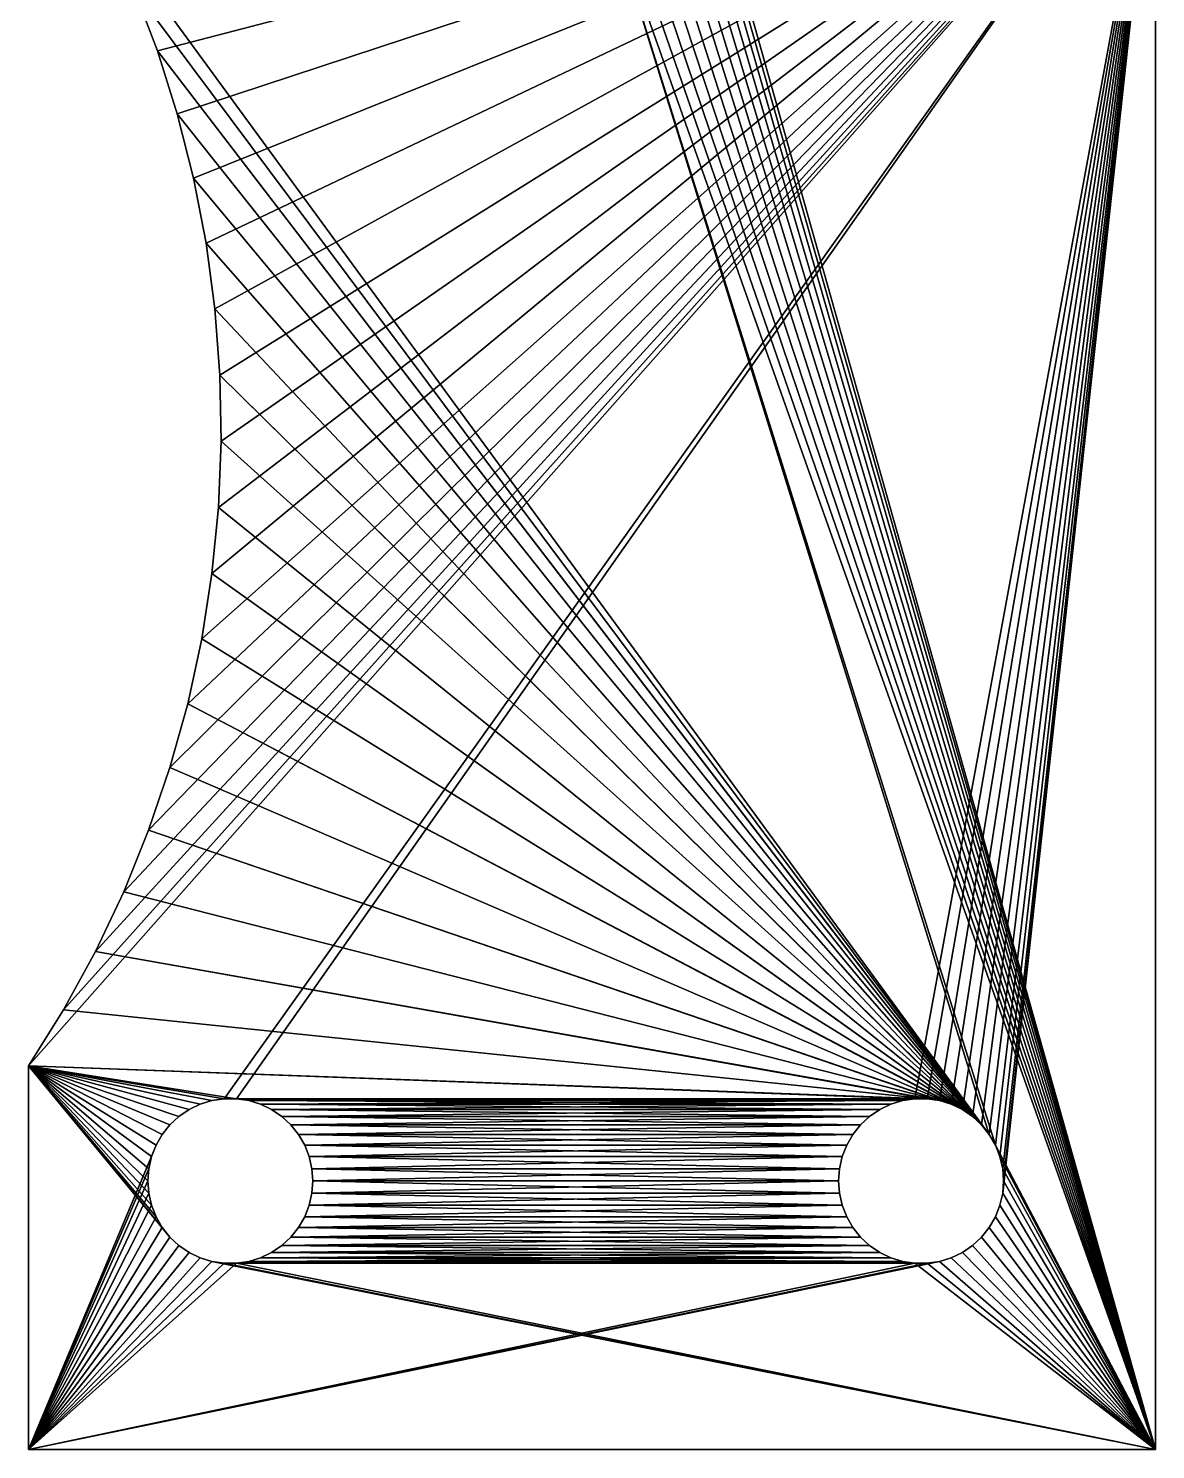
# Model space of a CAD drawing. Header units: inches. Extents: x -21 to 98, y -132 to 45.
# Drawn here: x -15 to 14.37, y -43.22 to -6.18 of the extents above; entities that cross this region are included whole.
import ezdxf

# ---------------------------------------------------------------- set-up
doc = ezdxf.new("R2010")
doc.units = ezdxf.units.IN
doc.header["$LTSCALE"] = 101.742128
doc.header["$MEASUREMENT"] = 0
for name, color, linetype in [('271', 7, 'CONTINUOUS'), ('272', 7, 'CONTINUOUS'), ('273', 7, 'CONTINUOUS'), ('277', 7, 'CONTINUOUS'), ('278', 7, 'CONTINUOUS'), ('279', 7, 'CONTINUOUS'), ('321', 7, 'CONTINUOUS'), ('322', 7, 'CONTINUOUS'), ('323', 7, 'CONTINUOUS'), ('324', 7, 'CONTINUOUS')]:
    doc.layers.add(name, color=color, linetype=linetype)

msp = doc.modelspace()

# ---------------------------------------------------------------- linework, layer by layer
at = {"layer": '271', "linetype": 'CONTINUOUS'}
for points in [[(2.2, 0), (14.372, -43.22), (2.175, -0.328), (2.2, 0)], [(14.372, 0), (14.372, -43.22), (2.2, 0), (14.372, 0)], [(2.175, -0.328), (14.372, -43.22), (2.102, -0.648), (2.175, -0.328)], [(2.102, -0.648), (14.372, -43.22), (1.982, -0.955), (2.102, -0.648)], [(1.982, -0.955), (14.372, -43.22), (1.818, -1.239), (1.982, -0.955)], [(1.818, -1.239), (14.372, -43.22), (1.613, -1.496), (1.818, -1.239)], [(1.372, -1.72), (14.372, -43.22), (1.1, -1.905), (1.372, -1.72)], [(1.613, -1.496), (14.372, -43.22), (1.372, -1.72), (1.613, -1.496)], [(-12.958, -3.572), (-0.164, -2.194), (10.038, -35.009), (-12.958, -3.572)], [(0.164, -2.194), (14.372, -43.22), (-0.164, -2.194), (0.164, -2.194)], [(10.038, -35.009), (-0.164, -2.194), (10.199, -35.287), (10.038, -35.009)], [(-0.164, -2.194), (14.372, -43.22), (10.199, -35.287), (-0.164, -2.194)], [(0.49, -2.145), (14.372, -43.22), (0.164, -2.194), (0.49, -2.145)], [(0.804, -2.048), (14.372, -43.22), (0.49, -2.145), (0.804, -2.048)], [(1.1, -1.905), (14.372, -43.22), (0.804, -2.048), (1.1, -1.905)], [(-12.253, -5.148), (-12.958, -3.572), (10.038, -35.009), (-12.253, -5.148)], [(-11.64, -6.763), (-12.253, -5.148), (10.038, -35.009), (-11.64, -6.763)], [(10.038, -35.009), (9.838, -34.758), (-11.64, -6.763), (10.038, -35.009)], [(-11.12, -8.41), (-11.64, -6.763), (9.838, -34.758), (-11.12, -8.41)], [(-10.697, -10.084), (-11.12, -8.41), (9.838, -34.758), (-10.697, -10.084)], [(-10.37, -11.78), (-10.697, -10.084), (9.838, -34.758), (-10.37, -11.78)], [(-10.141, -13.492), (-10.37, -11.78), (9.838, -34.758), (-10.141, -13.492)], [(-10.011, -15.214), (-10.141, -13.492), (9.838, -34.758), (-10.011, -15.214)], [(9.602, -34.539), (-10.011, -15.214), (9.838, -34.758), (9.602, -34.539)], [(-9.981, -16.941), (-10.011, -15.214), (9.602, -34.539), (-9.981, -16.941)], [(-10.05, -18.667), (-9.981, -16.941), (9.602, -34.539), (-10.05, -18.667)], [(-10.218, -20.385), (-10.05, -18.667), (9.602, -34.539), (-10.218, -20.385)], [(-10.485, -22.092), (-10.218, -20.385), (9.337, -34.358), (-10.485, -22.092)], [(9.337, -34.358), (-10.218, -20.385), (9.602, -34.539), (9.337, -34.358)], [(-10.85, -23.78), (-10.485, -22.092), (9.337, -34.358), (-10.85, -23.78)], [(-11.311, -25.444), (-10.85, -23.78), (9.047, -34.219), (-11.311, -25.444)], [(9.047, -34.219), (-10.85, -23.78), (9.337, -34.358), (9.047, -34.219)], [(-11.867, -27.079), (-11.311, -25.444), (9.047, -34.219), (-11.867, -27.079)], [(-12.516, -28.68), (-11.867, -27.079), (8.74, -34.124), (-12.516, -28.68)], [(8.74, -34.124), (-11.867, -27.079), (9.047, -34.219), (8.74, -34.124)], [(-13.256, -30.24), (-12.516, -28.68), (8.74, -34.124), (-13.256, -30.24)], [(-14.085, -31.755), (-13.256, -30.24), (8.423, -34.076), (-14.085, -31.755)], [(8.423, -34.076), (-13.256, -30.24), (8.74, -34.124), (8.423, -34.076)], [(-15, -33.22), (-14.085, -31.755), (8.423, -34.076), (-15, -33.22)], [(-11.793, -36.854), (-15, -33.22), (-11.864, -36.54), (-11.793, -36.854)], [(-11.864, -36.54), (-15, -33.22), (-11.888, -36.22), (-11.864, -36.54)], [(-11.888, -36.22), (-15, -33.22), (-11.864, -35.9), (-11.888, -36.22)], [(-11.864, -35.9), (-15, -33.22), (-11.793, -35.586), (-11.864, -35.9)], [(-11.793, -35.586), (-15, -33.22), (-11.675, -35.287), (-11.793, -35.586)], [(-11.675, -35.287), (-15, -33.22), (-11.515, -35.009), (-11.675, -35.287)], [(-11.515, -35.009), (-15, -33.22), (-11.314, -34.758), (-11.515, -35.009)], [(-11.314, -34.758), (-15, -33.22), (-11.079, -34.539), (-11.314, -34.758)], [(-11.079, -34.539), (-15, -33.22), (-10.813, -34.358), (-11.079, -34.539)], [(-10.813, -34.358), (-15, -33.22), (-10.524, -34.219), (-10.813, -34.358)], [(-11.675, -37.153), (-15, -33.22), (-11.793, -36.854), (-11.675, -37.153)], [(-15, -43.22), (-15, -33.22), (-11.314, -37.682), (-15, -43.22)], [(-11.314, -37.682), (-15, -33.22), (-11.515, -37.431), (-11.314, -37.682)], [(-11.515, -37.431), (-15, -33.22), (-11.675, -37.153), (-11.515, -37.431)], [(-10.524, -34.219), (-15, -33.22), (-10.217, -34.124), (-10.524, -34.219)], [(-10.217, -34.124), (-15, -33.22), (-9.899, -34.076), (-10.217, -34.124)], [(-9.899, -34.076), (-15, -33.22), (-9.577, -34.076), (-9.899, -34.076)], [(-9.577, -34.076), (-15, -33.22), (8.101, -34.076), (-9.577, -34.076)], [(8.101, -34.076), (-15, -33.22), (8.423, -34.076), (8.101, -34.076)], [(7.783, -34.124), (-9.577, -34.076), (8.101, -34.076), (7.783, -34.124)], [(-9.26, -34.124), (-9.577, -34.076), (7.783, -34.124), (-9.26, -34.124)], [(-8.953, -34.219), (-9.26, -34.124), (7.476, -34.219), (-8.953, -34.219)], [(7.476, -34.219), (-9.26, -34.124), (7.783, -34.124), (7.476, -34.219)], [(7.187, -34.358), (-8.953, -34.219), (7.476, -34.219), (7.187, -34.358)], [(-8.663, -34.358), (-8.953, -34.219), (7.187, -34.358), (-8.663, -34.358)], [(6.921, -34.539), (-8.663, -34.358), (7.187, -34.358), (6.921, -34.539)], [(-8.398, -34.539), (-8.663, -34.358), (6.921, -34.539), (-8.398, -34.539)], [(6.686, -34.758), (-8.398, -34.539), (6.921, -34.539), (6.686, -34.758)], [(-8.162, -34.758), (-8.398, -34.539), (6.686, -34.758), (-8.162, -34.758)], [(-7.962, -35.009), (-8.162, -34.758), (6.485, -35.009), (-7.962, -35.009)], [(6.485, -35.009), (-8.162, -34.758), (6.686, -34.758), (6.485, -35.009)], [(6.325, -35.287), (-7.962, -35.009), (6.485, -35.009), (6.325, -35.287)], [(-7.801, -35.287), (-7.962, -35.009), (6.325, -35.287), (-7.801, -35.287)], [(-7.684, -35.586), (-7.801, -35.287), (6.207, -35.586), (-7.684, -35.586)], [(6.207, -35.586), (-7.801, -35.287), (6.325, -35.287), (6.207, -35.586)], [(10.199, -35.287), (14.372, -43.22), (10.316, -35.586), (10.199, -35.287)], [(6.136, -35.9), (-7.684, -35.586), (6.207, -35.586), (6.136, -35.9)], [(-7.612, -35.9), (-7.684, -35.586), (6.136, -35.9), (-7.612, -35.9)], [(-7.588, -36.22), (-7.612, -35.9), (6.112, -36.22), (-7.588, -36.22)], [(6.112, -36.22), (-7.612, -35.9), (6.136, -35.9), (6.112, -36.22)], [(10.316, -35.586), (14.372, -43.22), (10.388, -35.9), (10.316, -35.586)], [(14.372, -43.22), (10.412, -36.22), (10.388, -35.9), (14.372, -43.22)], [(-7.612, -36.54), (-7.588, -36.22), (6.136, -36.54), (-7.612, -36.54)], [(6.136, -36.54), (-7.588, -36.22), (6.112, -36.22), (6.136, -36.54)], [(10.412, -36.22), (14.372, -43.22), (10.388, -36.54), (10.412, -36.22)], [(-7.684, -36.854), (-7.612, -36.54), (6.207, -36.854), (-7.684, -36.854)], [(6.207, -36.854), (-7.612, -36.54), (6.136, -36.54), (6.207, -36.854)], [(10.388, -36.54), (14.372, -43.22), (10.316, -36.854), (10.388, -36.54)], [(-7.801, -37.153), (-7.684, -36.854), (6.325, -37.153), (-7.801, -37.153)], [(6.325, -37.153), (-7.684, -36.854), (6.207, -36.854), (6.325, -37.153)], [(10.316, -36.854), (14.372, -43.22), (10.199, -37.153), (10.316, -36.854)], [(-7.962, -37.431), (-7.801, -37.153), (6.485, -37.431), (-7.962, -37.431)], [(6.485, -37.431), (-7.801, -37.153), (6.325, -37.153), (6.485, -37.431)], [(10.199, -37.153), (14.372, -43.22), (10.038, -37.431), (10.199, -37.153)], [(-11.079, -37.901), (-15, -43.22), (-11.314, -37.682), (-11.079, -37.901)], [(-8.398, -37.901), (-8.162, -37.682), (6.921, -37.901), (-8.398, -37.901)], [(-8.162, -37.682), (-7.962, -37.431), (6.686, -37.682), (-8.162, -37.682)], [(6.921, -37.901), (-8.162, -37.682), (6.686, -37.682), (6.921, -37.901)], [(6.686, -37.682), (-7.962, -37.431), (6.485, -37.431), (6.686, -37.682)], [(9.838, -37.682), (14.372, -43.22), (9.602, -37.901), (9.838, -37.682)], [(10.038, -37.431), (14.372, -43.22), (9.838, -37.682), (10.038, -37.431)], [(-10.813, -38.082), (-15, -43.22), (-11.079, -37.901), (-10.813, -38.082)], [(-10.524, -38.221), (-15, -43.22), (-10.813, -38.082), (-10.524, -38.221)], [(-8.953, -38.221), (-8.663, -38.082), (7.476, -38.221), (-8.953, -38.221)], [(-8.663, -38.082), (-8.398, -37.901), (7.187, -38.082), (-8.663, -38.082)], [(7.476, -38.221), (-8.663, -38.082), (7.187, -38.082), (7.476, -38.221)], [(7.187, -38.082), (-8.398, -37.901), (6.921, -37.901), (7.187, -38.082)], [(9.337, -38.082), (14.372, -43.22), (9.047, -38.221), (9.337, -38.082)], [(9.602, -37.901), (14.372, -43.22), (9.337, -38.082), (9.602, -37.901)], [(-10.217, -38.316), (-15, -43.22), (-10.524, -38.221), (-10.217, -38.316)], [(14.372, -43.22), (-15, -43.22), (-10.217, -38.316), (14.372, -43.22)], [(-9.899, -38.364), (14.372, -43.22), (-10.217, -38.316), (-9.899, -38.364)], [(-9.577, -38.364), (14.372, -43.22), (-9.899, -38.364), (-9.577, -38.364)], [(-9.577, -38.364), (-9.26, -38.316), (8.101, -38.364), (-9.577, -38.364)], [(14.372, -43.22), (-9.577, -38.364), (8.101, -38.364), (14.372, -43.22)], [(-9.26, -38.316), (-8.953, -38.221), (7.783, -38.316), (-9.26, -38.316)], [(8.101, -38.364), (-9.26, -38.316), (7.783, -38.316), (8.101, -38.364)], [(7.783, -38.316), (-8.953, -38.221), (7.476, -38.221), (7.783, -38.316)], [(8.423, -38.364), (14.372, -43.22), (8.101, -38.364), (8.423, -38.364)], [(8.74, -38.316), (14.372, -43.22), (8.423, -38.364), (8.74, -38.316)], [(9.047, -38.221), (14.372, -43.22), (8.74, -38.316), (9.047, -38.221)]]:
    msp.add_3dface(points, dxfattribs=at)
at = {"layer": '272', "linetype": 'CONTINUOUS'}
for points in [[(-15, -33.22, 6), (14.372, 0, 6), (-14.085, -31.755, 6), (-15, -33.22, 6)], [(14.372, 0, 6), (-15, -33.22, 6), (-9.899, -34.076, 6), (14.372, 0, 6)], [(-14.085, -31.755, 6), (14.372, 0, 6), (-13.256, -30.24, 6), (-14.085, -31.755, 6)], [(-13.256, -30.24, 6), (14.372, 0, 6), (-12.516, -28.68, 6), (-13.256, -30.24, 6)], [(-12.516, -28.68, 6), (14.372, 0, 6), (-11.867, -27.079, 6), (-12.516, -28.68, 6)], [(-11.64, -6.763, 6), (14.372, 0, 6), (-12.253, -5.148, 6), (-11.64, -6.763, 6)], [(-11.867, -27.079, 6), (14.372, 0, 6), (-11.311, -25.444, 6), (-11.867, -27.079, 6)], [(-11.12, -8.41, 6), (14.372, 0, 6), (-11.64, -6.763, 6), (-11.12, -8.41, 6)], [(-11.311, -25.444, 6), (14.372, 0, 6), (-10.85, -23.78, 6), (-11.311, -25.444, 6)], [(-10.697, -10.084, 6), (14.372, 0, 6), (-11.12, -8.41, 6), (-10.697, -10.084, 6)], [(-10.85, -23.78, 6), (14.372, 0, 6), (-10.485, -22.092, 6), (-10.85, -23.78, 6)], [(-10.37, -11.78, 6), (14.372, 0, 6), (-10.697, -10.084, 6), (-10.37, -11.78, 6)], [(-10.485, -22.092, 6), (14.372, 0, 6), (-10.218, -20.385, 6), (-10.485, -22.092, 6)], [(-10.141, -13.492, 6), (14.372, 0, 6), (-10.37, -11.78, 6), (-10.141, -13.492, 6)], [(-10.218, -20.385, 6), (14.372, 0, 6), (-10.05, -18.667, 6), (-10.218, -20.385, 6)], [(-10.011, -15.214, 6), (14.372, 0, 6), (-10.141, -13.492, 6), (-10.011, -15.214, 6)], [(-10.05, -18.667, 6), (14.372, 0, 6), (-9.981, -16.941, 6), (-10.05, -18.667, 6)], [(-9.981, -16.941, 6), (14.372, 0, 6), (-10.011, -15.214, 6), (-9.981, -16.941, 6)], [(-9.577, -34.076, 6), (14.372, 0, 6), (-9.899, -34.076, 6), (-9.577, -34.076, 6)], [(14.372, 0, 6), (-9.577, -34.076, 6), (8.101, -34.076, 6), (14.372, 0, 6)], [(8.423, -34.076, 6), (14.372, 0, 6), (8.101, -34.076, 6), (8.423, -34.076, 6)], [(8.74, -34.124, 6), (14.372, 0, 6), (8.423, -34.076, 6), (8.74, -34.124, 6)], [(9.047, -34.219, 6), (14.372, 0, 6), (8.74, -34.124, 6), (9.047, -34.219, 6)], [(9.337, -34.358, 6), (14.372, 0, 6), (9.047, -34.219, 6), (9.337, -34.358, 6)], [(9.602, -34.539, 6), (14.372, 0, 6), (9.337, -34.358, 6), (9.602, -34.539, 6)], [(9.838, -34.758, 6), (14.372, 0, 6), (9.602, -34.539, 6), (9.838, -34.758, 6)], [(10.038, -35.009, 6), (14.372, 0, 6), (9.838, -34.758, 6), (10.038, -35.009, 6)], [(10.199, -35.287, 6), (14.372, 0, 6), (10.038, -35.009, 6), (10.199, -35.287, 6)], [(10.316, -35.586, 6), (14.372, 0, 6), (10.199, -35.287, 6), (10.316, -35.586, 6)], [(10.388, -35.9, 6), (14.372, 0, 6), (10.316, -35.586, 6), (10.388, -35.9, 6)], [(10.412, -36.22, 6), (14.372, 0, 6), (10.388, -35.9, 6), (10.412, -36.22, 6)], [(14.372, 0, 6), (10.412, -36.22, 6), (10.388, -36.54, 6), (14.372, 0, 6)], [(14.372, -43.22, 6), (14.372, 0, 6), (10.388, -36.54, 6), (14.372, -43.22, 6)], [(-15, -33.22, 6), (-15, -43.22, 6), (-11.675, -35.287, 6), (-15, -33.22, 6)], [(-11.515, -35.009, 6), (-15, -33.22, 6), (-11.675, -35.287, 6), (-11.515, -35.009, 6)], [(-11.314, -34.758, 6), (-15, -33.22, 6), (-11.515, -35.009, 6), (-11.314, -34.758, 6)], [(-11.079, -34.539, 6), (-15, -33.22, 6), (-11.314, -34.758, 6), (-11.079, -34.539, 6)], [(-10.813, -34.358, 6), (-15, -33.22, 6), (-11.079, -34.539, 6), (-10.813, -34.358, 6)], [(-10.524, -34.219, 6), (-15, -33.22, 6), (-10.813, -34.358, 6), (-10.524, -34.219, 6)], [(-10.217, -34.124, 6), (-15, -33.22, 6), (-10.524, -34.219, 6), (-10.217, -34.124, 6)], [(-9.899, -34.076, 6), (-15, -33.22, 6), (-10.217, -34.124, 6), (-9.899, -34.076, 6)], [(-9.577, -34.076, 6), (-9.26, -34.124, 6), (8.101, -34.076, 6), (-9.577, -34.076, 6)], [(8.101, -34.076, 6), (-9.26, -34.124, 6), (7.783, -34.124, 6), (8.101, -34.076, 6)], [(-9.26, -34.124, 6), (-8.953, -34.219, 6), (7.783, -34.124, 6), (-9.26, -34.124, 6)], [(7.783, -34.124, 6), (-8.953, -34.219, 6), (7.476, -34.219, 6), (7.783, -34.124, 6)], [(-8.953, -34.219, 6), (-8.663, -34.358, 6), (7.476, -34.219, 6), (-8.953, -34.219, 6)], [(7.476, -34.219, 6), (-8.663, -34.358, 6), (7.187, -34.358, 6), (7.476, -34.219, 6)], [(-8.663, -34.358, 6), (-8.398, -34.539, 6), (7.187, -34.358, 6), (-8.663, -34.358, 6)], [(7.187, -34.358, 6), (-8.398, -34.539, 6), (6.921, -34.539, 6), (7.187, -34.358, 6)], [(-8.398, -34.539, 6), (-8.162, -34.758, 6), (6.921, -34.539, 6), (-8.398, -34.539, 6)], [(6.921, -34.539, 6), (-8.162, -34.758, 6), (6.686, -34.758, 6), (6.921, -34.539, 6)], [(-8.162, -34.758, 6), (-7.962, -35.009, 6), (6.686, -34.758, 6), (-8.162, -34.758, 6)], [(6.686, -34.758, 6), (-7.962, -35.009, 6), (6.485, -35.009, 6), (6.686, -34.758, 6)], [(-7.962, -35.009, 6), (-7.801, -35.287, 6), (6.485, -35.009, 6), (-7.962, -35.009, 6)], [(6.485, -35.009, 6), (-7.801, -35.287, 6), (6.325, -35.287, 6), (6.485, -35.009, 6)], [(-11.675, -35.287, 6), (-15, -43.22, 6), (-11.793, -35.586, 6), (-11.675, -35.287, 6)], [(-7.801, -35.287, 6), (-7.684, -35.586, 6), (6.325, -35.287, 6), (-7.801, -35.287, 6)], [(6.325, -35.287, 6), (-7.684, -35.586, 6), (6.207, -35.586, 6), (6.325, -35.287, 6)], [(-11.793, -35.586, 6), (-15, -43.22, 6), (-11.864, -35.9, 6), (-11.793, -35.586, 6)], [(-11.864, -35.9, 6), (-15, -43.22, 6), (-11.888, -36.22, 6), (-11.864, -35.9, 6)], [(-7.684, -35.586, 6), (-7.612, -35.9, 6), (6.207, -35.586, 6), (-7.684, -35.586, 6)], [(6.207, -35.586, 6), (-7.612, -35.9, 6), (6.136, -35.9, 6), (6.207, -35.586, 6)], [(-7.612, -35.9, 6), (-7.588, -36.22, 6), (6.136, -35.9, 6), (-7.612, -35.9, 6)], [(6.136, -35.9, 6), (-7.588, -36.22, 6), (6.112, -36.22, 6), (6.136, -35.9, 6)], [(-11.888, -36.22, 6), (-15, -43.22, 6), (-11.864, -36.54, 6), (-11.888, -36.22, 6)], [(6.112, -36.22, 6), (-7.612, -36.54, 6), (6.136, -36.54, 6), (6.112, -36.22, 6)], [(-7.588, -36.22, 6), (-7.612, -36.54, 6), (6.112, -36.22, 6), (-7.588, -36.22, 6)], [(-11.864, -36.54, 6), (-15, -43.22, 6), (-11.793, -36.854, 6), (-11.864, -36.54, 6)], [(-7.612, -36.54, 6), (-7.684, -36.854, 6), (6.136, -36.54, 6), (-7.612, -36.54, 6)], [(6.136, -36.54, 6), (-7.684, -36.854, 6), (6.207, -36.854, 6), (6.136, -36.54, 6)], [(10.316, -36.854, 6), (14.372, -43.22, 6), (10.388, -36.54, 6), (10.316, -36.854, 6)], [(-11.793, -36.854, 6), (-15, -43.22, 6), (-11.675, -37.153, 6), (-11.793, -36.854, 6)], [(-7.684, -36.854, 6), (-7.801, -37.153, 6), (6.207, -36.854, 6), (-7.684, -36.854, 6)], [(6.207, -36.854, 6), (-7.801, -37.153, 6), (6.325, -37.153, 6), (6.207, -36.854, 6)], [(10.199, -37.153, 6), (14.372, -43.22, 6), (10.316, -36.854, 6), (10.199, -37.153, 6)], [(-11.675, -37.153, 6), (-15, -43.22, 6), (-11.515, -37.431, 6), (-11.675, -37.153, 6)], [(-7.801, -37.153, 6), (-7.962, -37.431, 6), (6.325, -37.153, 6), (-7.801, -37.153, 6)], [(6.325, -37.153, 6), (-7.962, -37.431, 6), (6.485, -37.431, 6), (6.325, -37.153, 6)], [(10.038, -37.431, 6), (14.372, -43.22, 6), (10.199, -37.153, 6), (10.038, -37.431, 6)], [(-11.515, -37.431, 6), (-15, -43.22, 6), (-11.314, -37.682, 6), (-11.515, -37.431, 6)], [(-11.314, -37.682, 6), (-15, -43.22, 6), (-11.079, -37.901, 6), (-11.314, -37.682, 6)], [(-8.162, -37.682, 6), (-8.398, -37.901, 6), (6.686, -37.682, 6), (-8.162, -37.682, 6)], [(6.686, -37.682, 6), (-8.398, -37.901, 6), (6.921, -37.901, 6), (6.686, -37.682, 6)], [(-7.962, -37.431, 6), (-8.162, -37.682, 6), (6.485, -37.431, 6), (-7.962, -37.431, 6)], [(6.485, -37.431, 6), (-8.162, -37.682, 6), (6.686, -37.682, 6), (6.485, -37.431, 6)], [(9.602, -37.901, 6), (14.372, -43.22, 6), (9.838, -37.682, 6), (9.602, -37.901, 6)], [(9.838, -37.682, 6), (14.372, -43.22, 6), (10.038, -37.431, 6), (9.838, -37.682, 6)], [(-11.079, -37.901, 6), (-15, -43.22, 6), (-10.813, -38.082, 6), (-11.079, -37.901, 6)], [(-10.813, -38.082, 6), (-15, -43.22, 6), (-10.524, -38.221, 6), (-10.813, -38.082, 6)], [(-8.663, -38.082, 6), (-8.953, -38.221, 6), (7.187, -38.082, 6), (-8.663, -38.082, 6)], [(7.187, -38.082, 6), (-8.953, -38.221, 6), (7.476, -38.221, 6), (7.187, -38.082, 6)], [(-8.398, -37.901, 6), (-8.663, -38.082, 6), (6.921, -37.901, 6), (-8.398, -37.901, 6)], [(6.921, -37.901, 6), (-8.663, -38.082, 6), (7.187, -38.082, 6), (6.921, -37.901, 6)], [(9.047, -38.221, 6), (14.372, -43.22, 6), (9.337, -38.082, 6), (9.047, -38.221, 6)], [(9.337, -38.082, 6), (14.372, -43.22, 6), (9.602, -37.901, 6), (9.337, -38.082, 6)], [(-10.524, -38.221, 6), (-15, -43.22, 6), (-10.217, -38.316, 6), (-10.524, -38.221, 6)], [(-10.217, -38.316, 6), (-15, -43.22, 6), (-9.899, -38.364, 6), (-10.217, -38.316, 6)], [(-15, -43.22, 6), (14.372, -43.22, 6), (8.74, -38.316, 6), (-15, -43.22, 6)], [(8.423, -38.364, 6), (-15, -43.22, 6), (8.74, -38.316, 6), (8.423, -38.364, 6)], [(8.101, -38.364, 6), (-15, -43.22, 6), (8.423, -38.364, 6), (8.101, -38.364, 6)], [(-9.577, -38.364, 6), (-15, -43.22, 6), (8.101, -38.364, 6), (-9.577, -38.364, 6)], [(-9.899, -38.364, 6), (-15, -43.22, 6), (-9.577, -38.364, 6), (-9.899, -38.364, 6)], [(-9.26, -38.316, 6), (-9.577, -38.364, 6), (7.783, -38.316, 6), (-9.26, -38.316, 6)], [(7.783, -38.316, 6), (-9.577, -38.364, 6), (8.101, -38.364, 6), (7.783, -38.316, 6)], [(7.476, -38.221, 6), (-9.26, -38.316, 6), (7.783, -38.316, 6), (7.476, -38.221, 6)], [(-8.953, -38.221, 6), (-9.26, -38.316, 6), (7.476, -38.221, 6), (-8.953, -38.221, 6)], [(8.74, -38.316, 6), (14.372, -43.22, 6), (9.047, -38.221, 6), (8.74, -38.316, 6)]]:
    msp.add_3dface(points, dxfattribs=at)
at = {"layer": '273', "linetype": 'CONTINUOUS'}
for points in [[(14.372, 0), (14.372, 0, 6), (14.372, -43.22, 6), (14.372, 0)], [(14.372, -43.22), (14.372, 0), (14.372, -43.22, 6), (14.372, -43.22)]]:
    msp.add_3dface(points, dxfattribs=at)
at = {"layer": '277', "linetype": 'CONTINUOUS'}
for points in [[(-11.64, -6.763), (-11.64, -6.763, 6), (-12.253, -5.148, 6), (-11.64, -6.763)], [(-12.253, -5.148), (-11.64, -6.763), (-12.253, -5.148, 6), (-12.253, -5.148)], [(-11.12, -8.41), (-11.12, -8.41, 6), (-11.64, -6.763, 6), (-11.12, -8.41)], [(-11.64, -6.763), (-11.12, -8.41), (-11.64, -6.763, 6), (-11.64, -6.763)], [(-10.697, -10.084), (-10.697, -10.084, 6), (-11.12, -8.41, 6), (-10.697, -10.084)], [(-11.12, -8.41), (-10.697, -10.084), (-11.12, -8.41, 6), (-11.12, -8.41)], [(-10.697, -10.084), (-10.37, -11.78), (-10.697, -10.084, 6), (-10.697, -10.084)], [(-10.37, -11.78), (-10.37, -11.78, 6), (-10.697, -10.084, 6), (-10.37, -11.78)], [(-10.37, -11.78), (-10.141, -13.492), (-10.37, -11.78, 6), (-10.37, -11.78)], [(-10.141, -13.492), (-10.141, -13.492, 6), (-10.37, -11.78, 6), (-10.141, -13.492)], [(-10.141, -13.492), (-10.011, -15.214), (-10.141, -13.492, 6), (-10.141, -13.492)], [(-10.011, -15.214), (-10.011, -15.214, 6), (-10.141, -13.492, 6), (-10.011, -15.214)], [(-10.011, -15.214), (-9.981, -16.941), (-10.011, -15.214, 6), (-10.011, -15.214)], [(-9.981, -16.941), (-9.981, -16.941, 6), (-10.011, -15.214, 6), (-9.981, -16.941)], [(-9.981, -16.941), (-10.05, -18.667), (-9.981, -16.941, 6), (-9.981, -16.941)], [(-10.05, -18.667), (-10.05, -18.667, 6), (-9.981, -16.941, 6), (-10.05, -18.667)], [(-10.05, -18.667), (-10.218, -20.385), (-10.05, -18.667, 6), (-10.05, -18.667)], [(-10.218, -20.385), (-10.218, -20.385, 6), (-10.05, -18.667, 6), (-10.218, -20.385)], [(-10.218, -20.385), (-10.485, -22.092), (-10.218, -20.385, 6), (-10.218, -20.385)], [(-10.485, -22.092), (-10.485, -22.092, 6), (-10.218, -20.385, 6), (-10.485, -22.092)], [(-10.485, -22.092), (-10.85, -23.78), (-10.485, -22.092, 6), (-10.485, -22.092)], [(-10.85, -23.78), (-10.85, -23.78, 6), (-10.485, -22.092, 6), (-10.85, -23.78)], [(-11.311, -25.444), (-11.311, -25.444, 6), (-10.85, -23.78, 6), (-11.311, -25.444)], [(-10.85, -23.78), (-11.311, -25.444), (-10.85, -23.78, 6), (-10.85, -23.78)], [(-11.867, -27.079), (-11.867, -27.079, 6), (-11.311, -25.444, 6), (-11.867, -27.079)], [(-11.311, -25.444), (-11.867, -27.079), (-11.311, -25.444, 6), (-11.311, -25.444)], [(-11.867, -27.079), (-12.516, -28.68), (-11.867, -27.079, 6), (-11.867, -27.079)], [(-12.516, -28.68), (-12.516, -28.68, 6), (-11.867, -27.079, 6), (-12.516, -28.68)], [(-12.516, -28.68), (-13.256, -30.24), (-12.516, -28.68, 6), (-12.516, -28.68)], [(-13.256, -30.24), (-13.256, -30.24, 6), (-12.516, -28.68, 6), (-13.256, -30.24)], [(-13.256, -30.24), (-14.085, -31.755), (-13.256, -30.24, 6), (-13.256, -30.24)], [(-14.085, -31.755), (-14.085, -31.755, 6), (-13.256, -30.24, 6), (-14.085, -31.755)], [(-14.085, -31.755), (-15, -33.22), (-14.085, -31.755, 6), (-14.085, -31.755)], [(-15, -33.22), (-15, -33.22, 6), (-14.085, -31.755, 6), (-15, -33.22)]]:
    msp.add_3dface(points, dxfattribs=at)
at = {"layer": '278', "linetype": 'CONTINUOUS'}
for points in [[(-15, -33.22), (-15, -43.22), (-15, -33.22, 6), (-15, -33.22)], [(-15, -43.22), (-15, -43.22, 6), (-15, -33.22, 6), (-15, -43.22)]]:
    msp.add_3dface(points, dxfattribs=at)
at = {"layer": '279', "linetype": 'CONTINUOUS'}
for points in [[(14.372, -43.22), (14.372, -43.22, 6), (-15, -43.22, 6), (14.372, -43.22)], [(-15, -43.22), (14.372, -43.22), (-15, -43.22, 6), (-15, -43.22)]]:
    msp.add_3dface(points, dxfattribs=at)
at = {"layer": '321', "linetype": 'CONTINUOUS'}
for points in [[(-10.813, -34.358), (-10.813, -34.358, 6), (-11.079, -34.539, 6), (-10.813, -34.358)], [(-11.079, -34.539), (-10.813, -34.358), (-11.079, -34.539, 6), (-11.079, -34.539)], [(-10.524, -34.219), (-10.524, -34.219, 6), (-10.813, -34.358, 6), (-10.524, -34.219)], [(-10.813, -34.358), (-10.524, -34.219), (-10.813, -34.358, 6), (-10.813, -34.358)], [(-10.217, -34.124), (-10.217, -34.124, 6), (-10.524, -34.219, 6), (-10.217, -34.124)], [(-10.524, -34.219), (-10.217, -34.124), (-10.524, -34.219, 6), (-10.524, -34.219)], [(-9.899, -34.076), (-9.899, -34.076, 6), (-10.217, -34.124, 6), (-9.899, -34.076)], [(-10.217, -34.124), (-9.899, -34.076), (-10.217, -34.124, 6), (-10.217, -34.124)], [(-9.577, -34.076), (-9.577, -34.076, 6), (-9.899, -34.076, 6), (-9.577, -34.076)], [(-9.899, -34.076), (-9.577, -34.076), (-9.899, -34.076, 6), (-9.899, -34.076)], [(-9.26, -34.124), (-9.26, -34.124, 6), (-9.577, -34.076, 6), (-9.26, -34.124)], [(-9.577, -34.076), (-9.26, -34.124), (-9.577, -34.076, 6), (-9.577, -34.076)], [(-8.953, -34.219), (-8.953, -34.219, 6), (-9.26, -34.124, 6), (-8.953, -34.219)], [(-9.26, -34.124), (-8.953, -34.219), (-9.26, -34.124, 6), (-9.26, -34.124)], [(-8.663, -34.358), (-8.663, -34.358, 6), (-8.953, -34.219, 6), (-8.663, -34.358)], [(-8.953, -34.219), (-8.663, -34.358), (-8.953, -34.219, 6), (-8.953, -34.219)], [(-8.663, -34.358), (-8.398, -34.539), (-8.663, -34.358, 6), (-8.663, -34.358)], [(-8.398, -34.539), (-8.398, -34.539, 6), (-8.663, -34.358, 6), (-8.398, -34.539)], [(-11.515, -35.009), (-11.314, -34.758), (-11.515, -35.009, 6), (-11.515, -35.009)], [(-11.314, -34.758), (-11.314, -34.758, 6), (-11.515, -35.009, 6), (-11.314, -34.758)], [(-11.079, -34.539), (-11.079, -34.539, 6), (-11.314, -34.758, 6), (-11.079, -34.539)], [(-11.314, -34.758), (-11.079, -34.539), (-11.314, -34.758, 6), (-11.314, -34.758)], [(-8.398, -34.539), (-8.162, -34.758), (-8.398, -34.539, 6), (-8.398, -34.539)], [(-8.162, -34.758), (-8.162, -34.758, 6), (-8.398, -34.539, 6), (-8.162, -34.758)], [(-7.962, -35.009), (-7.962, -35.009, 6), (-8.162, -34.758, 6), (-7.962, -35.009)], [(-8.162, -34.758), (-7.962, -35.009), (-8.162, -34.758, 6), (-8.162, -34.758)], [(-11.675, -35.287), (-11.515, -35.009), (-11.675, -35.287, 6), (-11.675, -35.287)], [(-11.515, -35.009), (-11.515, -35.009, 6), (-11.675, -35.287, 6), (-11.515, -35.009)], [(-7.801, -35.287), (-7.801, -35.287, 6), (-7.962, -35.009, 6), (-7.801, -35.287)], [(-7.962, -35.009), (-7.801, -35.287), (-7.962, -35.009, 6), (-7.962, -35.009)], [(-11.675, -35.287), (-11.675, -35.287, 6), (-11.793, -35.586, 6), (-11.675, -35.287)], [(-11.793, -35.586), (-11.675, -35.287), (-11.793, -35.586, 6), (-11.793, -35.586)], [(-7.684, -35.586), (-7.684, -35.586, 6), (-7.801, -35.287, 6), (-7.684, -35.586)], [(-7.801, -35.287), (-7.684, -35.586), (-7.801, -35.287, 6), (-7.801, -35.287)], [(-11.864, -35.9), (-11.864, -35.9, 6), (-11.888, -36.22, 6), (-11.864, -35.9)], [(-11.888, -36.22), (-11.864, -35.9), (-11.888, -36.22, 6), (-11.888, -36.22)], [(-11.793, -35.586), (-11.793, -35.586, 6), (-11.864, -35.9, 6), (-11.793, -35.586)], [(-11.864, -35.9), (-11.793, -35.586), (-11.864, -35.9, 6), (-11.864, -35.9)], [(-7.612, -35.9), (-7.612, -35.9, 6), (-7.684, -35.586, 6), (-7.612, -35.9)], [(-7.684, -35.586), (-7.612, -35.9), (-7.684, -35.586, 6), (-7.684, -35.586)], [(-7.588, -36.22), (-7.588, -36.22, 6), (-7.612, -35.9, 6), (-7.588, -36.22)], [(-7.612, -35.9), (-7.588, -36.22), (-7.612, -35.9, 6), (-7.612, -35.9)]]:
    msp.add_3dface(points, dxfattribs=at)
at = {"layer": '322', "linetype": 'CONTINUOUS'}
for points in [[(-11.864, -36.54), (-11.888, -36.22), (-11.864, -36.54, 6), (-11.864, -36.54)], [(-11.888, -36.22), (-11.888, -36.22, 6), (-11.864, -36.54, 6), (-11.888, -36.22)], [(-7.588, -36.22, 6), (-7.612, -36.54), (-7.612, -36.54, 6), (-7.588, -36.22, 6)], [(-7.588, -36.22), (-7.612, -36.54), (-7.588, -36.22, 6), (-7.588, -36.22)], [(-11.864, -36.54), (-11.864, -36.54, 6), (-11.793, -36.854, 6), (-11.864, -36.54)], [(-11.793, -36.854), (-11.864, -36.54), (-11.793, -36.854, 6), (-11.793, -36.854)], [(-7.684, -36.854), (-7.684, -36.854, 6), (-7.612, -36.54, 6), (-7.684, -36.854)], [(-7.612, -36.54), (-7.684, -36.854), (-7.612, -36.54, 6), (-7.612, -36.54)], [(-11.793, -36.854), (-11.793, -36.854, 6), (-11.675, -37.153, 6), (-11.793, -36.854)], [(-11.675, -37.153), (-11.793, -36.854), (-11.675, -37.153, 6), (-11.675, -37.153)], [(-7.801, -37.153), (-7.801, -37.153, 6), (-7.684, -36.854, 6), (-7.801, -37.153)], [(-7.684, -36.854), (-7.801, -37.153), (-7.684, -36.854, 6), (-7.684, -36.854)], [(-11.675, -37.153), (-11.675, -37.153, 6), (-11.515, -37.431, 6), (-11.675, -37.153)], [(-11.515, -37.431), (-11.675, -37.153), (-11.515, -37.431, 6), (-11.515, -37.431)], [(-7.962, -37.431), (-7.962, -37.431, 6), (-7.801, -37.153, 6), (-7.962, -37.431)], [(-7.801, -37.153), (-7.962, -37.431), (-7.801, -37.153, 6), (-7.801, -37.153)], [(-11.515, -37.431), (-11.515, -37.431, 6), (-11.314, -37.682, 6), (-11.515, -37.431)], [(-11.314, -37.682), (-11.515, -37.431), (-11.314, -37.682, 6), (-11.314, -37.682)], [(-11.079, -37.901), (-11.314, -37.682), (-11.079, -37.901, 6), (-11.079, -37.901)], [(-11.314, -37.682), (-11.314, -37.682, 6), (-11.079, -37.901, 6), (-11.314, -37.682)], [(-8.162, -37.682), (-8.398, -37.901), (-8.162, -37.682, 6), (-8.162, -37.682)], [(-8.398, -37.901), (-8.398, -37.901, 6), (-8.162, -37.682, 6), (-8.398, -37.901)], [(-7.962, -37.431), (-8.162, -37.682), (-7.962, -37.431, 6), (-7.962, -37.431)], [(-8.162, -37.682), (-8.162, -37.682, 6), (-7.962, -37.431, 6), (-8.162, -37.682)], [(-11.079, -37.901), (-11.079, -37.901, 6), (-10.813, -38.082, 6), (-11.079, -37.901)], [(-10.813, -38.082), (-11.079, -37.901), (-10.813, -38.082, 6), (-10.813, -38.082)], [(-10.813, -38.082), (-10.813, -38.082, 6), (-10.524, -38.221, 6), (-10.813, -38.082)], [(-10.524, -38.221), (-10.813, -38.082), (-10.524, -38.221, 6), (-10.524, -38.221)], [(-8.953, -38.221), (-8.953, -38.221, 6), (-8.663, -38.082, 6), (-8.953, -38.221)], [(-8.663, -38.082), (-8.953, -38.221), (-8.663, -38.082, 6), (-8.663, -38.082)], [(-8.663, -38.082), (-8.663, -38.082, 6), (-8.398, -37.901, 6), (-8.663, -38.082)], [(-8.398, -37.901), (-8.663, -38.082), (-8.398, -37.901, 6), (-8.398, -37.901)], [(-10.524, -38.221), (-10.524, -38.221, 6), (-10.217, -38.316, 6), (-10.524, -38.221)], [(-10.217, -38.316), (-10.524, -38.221), (-10.217, -38.316, 6), (-10.217, -38.316)], [(-10.217, -38.316), (-10.217, -38.316, 6), (-9.899, -38.364, 6), (-10.217, -38.316)], [(-9.899, -38.364), (-10.217, -38.316), (-9.899, -38.364, 6), (-9.899, -38.364)], [(-9.899, -38.364), (-9.899, -38.364, 6), (-9.577, -38.364, 6), (-9.899, -38.364)], [(-9.577, -38.364), (-9.899, -38.364), (-9.577, -38.364, 6), (-9.577, -38.364)], [(-9.577, -38.364), (-9.577, -38.364, 6), (-9.26, -38.316, 6), (-9.577, -38.364)], [(-9.26, -38.316), (-9.577, -38.364), (-9.26, -38.316, 6), (-9.26, -38.316)], [(-9.26, -38.316), (-9.26, -38.316, 6), (-8.953, -38.221, 6), (-9.26, -38.316)], [(-8.953, -38.221), (-9.26, -38.316), (-8.953, -38.221, 6), (-8.953, -38.221)]]:
    msp.add_3dface(points, dxfattribs=at)
at = {"layer": '323', "linetype": 'CONTINUOUS'}
for points in [[(6.921, -34.539), (7.187, -34.358), (6.921, -34.539, 6), (6.921, -34.539)], [(7.187, -34.358), (7.187, -34.358, 6), (6.921, -34.539, 6), (7.187, -34.358)], [(7.187, -34.358), (7.476, -34.219), (7.187, -34.358, 6), (7.187, -34.358)], [(7.476, -34.219), (7.476, -34.219, 6), (7.187, -34.358, 6), (7.476, -34.219)], [(7.476, -34.219), (7.783, -34.124), (7.476, -34.219, 6), (7.476, -34.219)], [(7.783, -34.124), (7.783, -34.124, 6), (7.476, -34.219, 6), (7.783, -34.124)], [(7.783, -34.124), (8.101, -34.076), (7.783, -34.124, 6), (7.783, -34.124)], [(8.101, -34.076), (8.101, -34.076, 6), (7.783, -34.124, 6), (8.101, -34.076)], [(8.101, -34.076), (8.423, -34.076), (8.101, -34.076, 6), (8.101, -34.076)], [(8.423, -34.076), (8.423, -34.076, 6), (8.101, -34.076, 6), (8.423, -34.076)], [(8.423, -34.076), (8.74, -34.124), (8.423, -34.076, 6), (8.423, -34.076)], [(8.74, -34.124), (8.74, -34.124, 6), (8.423, -34.076, 6), (8.74, -34.124)], [(8.74, -34.124), (9.047, -34.219), (8.74, -34.124, 6), (8.74, -34.124)], [(9.047, -34.219), (9.047, -34.219, 6), (8.74, -34.124, 6), (9.047, -34.219)], [(9.047, -34.219), (9.337, -34.358), (9.047, -34.219, 6), (9.047, -34.219)], [(9.337, -34.358), (9.337, -34.358, 6), (9.047, -34.219, 6), (9.337, -34.358)], [(9.602, -34.539), (9.602, -34.539, 6), (9.337, -34.358, 6), (9.602, -34.539)], [(9.337, -34.358), (9.602, -34.539), (9.337, -34.358, 6), (9.337, -34.358)], [(6.686, -34.758), (6.686, -34.758, 6), (6.485, -35.009, 6), (6.686, -34.758)], [(6.485, -35.009), (6.686, -34.758), (6.485, -35.009, 6), (6.485, -35.009)], [(6.686, -34.758), (6.921, -34.539), (6.686, -34.758, 6), (6.686, -34.758)], [(6.921, -34.539), (6.921, -34.539, 6), (6.686, -34.758, 6), (6.921, -34.539)], [(9.838, -34.758), (9.838, -34.758, 6), (9.602, -34.539, 6), (9.838, -34.758)], [(9.602, -34.539), (9.838, -34.758), (9.602, -34.539, 6), (9.602, -34.539)], [(9.838, -34.758), (10.038, -35.009), (9.838, -34.758, 6), (9.838, -34.758)], [(10.038, -35.009), (10.038, -35.009, 6), (9.838, -34.758, 6), (10.038, -35.009)], [(6.485, -35.009), (6.485, -35.009, 6), (6.325, -35.287, 6), (6.485, -35.009)], [(6.325, -35.287), (6.485, -35.009), (6.325, -35.287, 6), (6.325, -35.287)], [(10.038, -35.009), (10.199, -35.287), (10.038, -35.009, 6), (10.038, -35.009)], [(10.199, -35.287), (10.199, -35.287, 6), (10.038, -35.009, 6), (10.199, -35.287)], [(6.207, -35.586), (6.325, -35.287), (6.207, -35.586, 6), (6.207, -35.586)], [(6.325, -35.287), (6.325, -35.287, 6), (6.207, -35.586, 6), (6.325, -35.287)], [(10.199, -35.287), (10.316, -35.586), (10.199, -35.287, 6), (10.199, -35.287)], [(10.316, -35.586), (10.316, -35.586, 6), (10.199, -35.287, 6), (10.316, -35.586)], [(6.112, -36.22), (6.136, -35.9), (6.112, -36.22, 6), (6.112, -36.22)], [(6.136, -35.9), (6.136, -35.9, 6), (6.112, -36.22, 6), (6.136, -35.9)], [(6.136, -35.9), (6.207, -35.586), (6.136, -35.9, 6), (6.136, -35.9)], [(6.207, -35.586), (6.207, -35.586, 6), (6.136, -35.9, 6), (6.207, -35.586)], [(10.316, -35.586), (10.388, -35.9), (10.316, -35.586, 6), (10.316, -35.586)], [(10.388, -35.9), (10.388, -35.9, 6), (10.316, -35.586, 6), (10.388, -35.9)], [(10.388, -35.9), (10.412, -36.22), (10.388, -35.9, 6), (10.388, -35.9)], [(10.412, -36.22), (10.412, -36.22, 6), (10.388, -35.9, 6), (10.412, -36.22)]]:
    msp.add_3dface(points, dxfattribs=at)
at = {"layer": '324', "linetype": 'CONTINUOUS'}
for points in [[(6.112, -36.22), (6.112, -36.22, 6), (6.136, -36.54, 6), (6.112, -36.22)], [(6.136, -36.54), (6.112, -36.22), (6.136, -36.54, 6), (6.136, -36.54)], [(10.412, -36.22, 6), (10.388, -36.54), (10.388, -36.54, 6), (10.412, -36.22, 6)], [(10.412, -36.22), (10.388, -36.54), (10.412, -36.22, 6), (10.412, -36.22)], [(6.207, -36.854), (6.136, -36.54), (6.207, -36.854, 6), (6.207, -36.854)], [(6.136, -36.54), (6.136, -36.54, 6), (6.207, -36.854, 6), (6.136, -36.54)], [(10.316, -36.854), (10.316, -36.854, 6), (10.388, -36.54, 6), (10.316, -36.854)], [(10.388, -36.54), (10.316, -36.854), (10.388, -36.54, 6), (10.388, -36.54)], [(6.325, -37.153), (6.207, -36.854), (6.325, -37.153, 6), (6.325, -37.153)], [(6.207, -36.854), (6.207, -36.854, 6), (6.325, -37.153, 6), (6.207, -36.854)], [(10.199, -37.153), (10.199, -37.153, 6), (10.316, -36.854, 6), (10.199, -37.153)], [(10.316, -36.854), (10.199, -37.153), (10.316, -36.854, 6), (10.316, -36.854)], [(6.325, -37.153), (6.325, -37.153, 6), (6.485, -37.431, 6), (6.325, -37.153)], [(6.485, -37.431), (6.325, -37.153), (6.485, -37.431, 6), (6.485, -37.431)], [(10.199, -37.153), (10.038, -37.431), (10.199, -37.153, 6), (10.199, -37.153)], [(10.038, -37.431), (10.038, -37.431, 6), (10.199, -37.153, 6), (10.038, -37.431)], [(6.485, -37.431), (6.485, -37.431, 6), (6.686, -37.682, 6), (6.485, -37.431)], [(6.686, -37.682), (6.485, -37.431), (6.686, -37.682, 6), (6.686, -37.682)], [(6.686, -37.682), (6.686, -37.682, 6), (6.921, -37.901, 6), (6.686, -37.682)], [(6.921, -37.901), (6.686, -37.682), (6.921, -37.901, 6), (6.921, -37.901)], [(9.602, -37.901), (9.602, -37.901, 6), (9.838, -37.682, 6), (9.602, -37.901)], [(9.838, -37.682), (9.602, -37.901), (9.838, -37.682, 6), (9.838, -37.682)], [(9.838, -37.682), (9.838, -37.682, 6), (10.038, -37.431, 6), (9.838, -37.682)], [(10.038, -37.431), (9.838, -37.682), (10.038, -37.431, 6), (10.038, -37.431)], [(7.187, -38.082), (6.921, -37.901), (7.187, -38.082, 6), (7.187, -38.082)], [(6.921, -37.901), (6.921, -37.901, 6), (7.187, -38.082, 6), (6.921, -37.901)], [(7.476, -38.221), (7.187, -38.082), (7.476, -38.221, 6), (7.476, -38.221)], [(7.187, -38.082), (7.187, -38.082, 6), (7.476, -38.221, 6), (7.187, -38.082)], [(9.047, -38.221), (9.047, -38.221, 6), (9.337, -38.082, 6), (9.047, -38.221)], [(9.337, -38.082), (9.047, -38.221), (9.337, -38.082, 6), (9.337, -38.082)], [(9.337, -38.082), (9.337, -38.082, 6), (9.602, -37.901, 6), (9.337, -38.082)], [(9.602, -37.901), (9.337, -38.082), (9.602, -37.901, 6), (9.602, -37.901)], [(7.476, -38.221), (7.476, -38.221, 6), (7.783, -38.316, 6), (7.476, -38.221)], [(7.783, -38.316), (7.476, -38.221), (7.783, -38.316, 6), (7.783, -38.316)], [(7.783, -38.316), (7.783, -38.316, 6), (8.101, -38.364, 6), (7.783, -38.316)], [(8.101, -38.364), (7.783, -38.316), (8.101, -38.364, 6), (8.101, -38.364)], [(8.101, -38.364), (8.101, -38.364, 6), (8.423, -38.364, 6), (8.101, -38.364)], [(8.423, -38.364), (8.101, -38.364), (8.423, -38.364, 6), (8.423, -38.364)], [(8.423, -38.364), (8.423, -38.364, 6), (8.74, -38.316, 6), (8.423, -38.364)], [(8.74, -38.316), (8.423, -38.364), (8.74, -38.316, 6), (8.74, -38.316)], [(8.74, -38.316), (8.74, -38.316, 6), (9.047, -38.221, 6), (8.74, -38.316)], [(9.047, -38.221), (8.74, -38.316), (9.047, -38.221, 6), (9.047, -38.221)]]:
    msp.add_3dface(points, dxfattribs=at)

doc.saveas('drawing.dxf')
